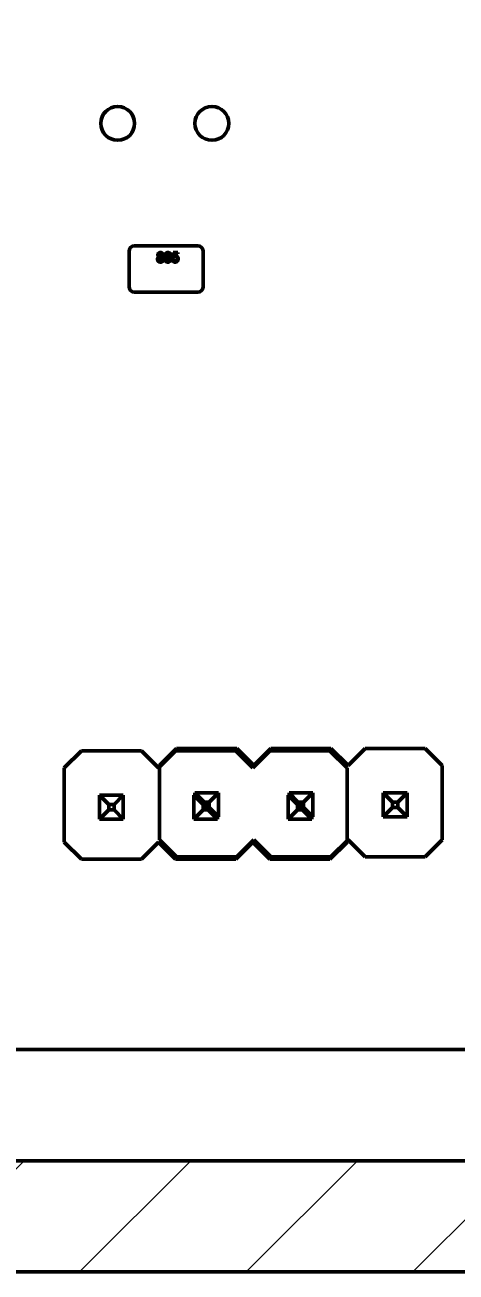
# Model space of a CAD drawing. Header units: millimetres. Extents: x 0 to 841, y 0 to 594.
# Drawn here: x 401.72 to 413.33, y 205.62 to 239.28 of the extents above; entities that cross this region are included whole.
import ezdxf

# ---------------------------------------------------------------- set-up
doc = ezdxf.new("R2010")
doc.units = ezdxf.units.MM
for name, color, linetype, lineweight in [('Dimension (ISO)', 7, 'Continuous', 25), ('Hatch (ISO)', 7, 'Continuous', 18), ('Visible (ISO)', 7, 'Continuous', 50)]:
    doc.layers.add(name, color=color, linetype=linetype, lineweight=lineweight)
doc.styles.add('Note Text (ISO)', font='tahoma.ttf')
doc.dimstyles.new('Default (ISO)', dxfattribs={"dimtxt": 3.5, "dimasz": 2.5, "dimexe": 3.175, "dimexo": 0, "dimgap": 0.762, "dimtad": 1, "dimrnd": 1e-08, "dimtxsty": 'Note Text (ISO)', "dimcen": 0.09, "dimdle": 10, "dimclrd": 256, "dimclre": 256, "dimclrt": 256, "dimadec": 0, "dimazin": 0, "dimtfac": 1.001486, "dimtmove": 0, "dimatfit": 3, "dimfxl": 1, "dimtolj": 1, "dimtzin": 0, "dimlwd": -1, "dimlwe": -1, "dimarcsym": 0})

# ---------------------------------------------------------------- blocks, each defined once
blk = doc.blocks.new('*D15')
at = {"layer": 'Defpoints', "color": 0, "transparency": 16777216}
for p in [(403.259, 321.832), (351.586, 205.621), (382.416, 205.621)]:
    blk.add_point(p, dxfattribs=at)
at = {"layer": 'Dimension (ISO)', "transparency": 16777216}
for p, q in [((403.259, 321.832), (348.411, 321.832)), ((351.586, 319.332), (351.586, 208.121)), ((382.416, 205.621), (348.411, 205.621))]:
    blk.add_line(p, q, dxfattribs=at)
for points in [[(351.169, 319.332), (352.003, 319.332), (351.586, 321.832)], [(351.169, 208.121), (352.003, 208.121), (351.586, 205.621)]]:
    blk.add_solid(points, dxfattribs=at)
at = {"layer": 'Dimension (ISO)', "transparency": 16777216, "insert": (346.381, 257.888), "char_height": 3.5, "attachment_point": 1, "rotation": 90, "style": 'Note Text (ISO)'}
blk.add_mtext('\\A1;116,21', dxfattribs=at)

msp = doc.modelspace()

# ---------------------------------------------------------------- hatches: boundary and pattern name
at = {"layer": 'Hatch (ISO)'}
h = msp.add_hatch(dxfattribs=at)
h.set_pattern_fill('ANSI31', color=256, scale=25.4, style=0)
h.set_pattern_definition([(45, (0, 0), (-2.245064, 2.245064), [])])
edge = h.paths.add_edge_path()
edge.add_ellipse((416.288, 307.621), major_axis=(-9.758, 2.186), ratio=1, start_angle=270, end_angle=282.6294)
edge.add_line((416.288, 317.621), (382.416, 317.621))
edge.add_ellipse((382.416, 312.621), major_axis=(-5, 0), ratio=1, start_angle=270, end_angle=360)
edge.add_line((377.416, 312.621), (377.416, 210.621))
edge.add_ellipse((382.416, 210.621), major_axis=(0, -5), ratio=1, start_angle=270, end_angle=360)
edge.add_line((382.416, 205.621), (416.288, 205.621))
edge.add_ellipse((416.288, 215.621), major_axis=(10, 0), ratio=1, start_angle=270, end_angle=282.6294)
edge.add_ellipse((445.416, 85.621), major_axis=(120.242, 26.942), ratio=1, start_angle=64.74122, end_angle=90, ccw=False)
edge.add_ellipse((474.544, 215.621), major_axis=(9.758, -2.186), ratio=1, start_angle=270, end_angle=282.6294)
edge.add_line((474.544, 205.621), (558.416, 205.621))
edge.add_ellipse((558.416, 210.621), major_axis=(5, 0), ratio=1, start_angle=270, end_angle=360)
edge.add_line((563.416, 210.621), (563.416, 312.621))
edge.add_ellipse((558.416, 312.621), major_axis=(0, 5), ratio=1, start_angle=270, end_angle=360)
edge.add_line((558.416, 317.621), (474.544, 317.621))
edge.add_ellipse((474.544, 307.621), major_axis=(-10, 0), ratio=1, start_angle=270, end_angle=282.6294)
edge.add_ellipse((445.416, 437.621), major_axis=(-120.242, -26.942), ratio=1, start_angle=64.74122, end_angle=90, ccw=False)
edge = h.paths.add_edge_path(flags=0)
edge.add_line((388.916, 208.621), (388.916, 210.621))
edge.add_ellipse((382.416, 210.621), major_axis=(0, 6.5), ratio=1, start_angle=270, end_angle=363.5049)
edge.add_line((382.019, 217.108), (380.416, 217.108))
edge.add_line((380.416, 217.108), (380.416, 221.814))
edge.add_spline(control_points=[(380.416, 221.814), (380.416, 222.421), (380.5, 223.145), (380.692, 224.324), (380.822, 224.956), (381.036, 226.225), (381.109, 226.863), (381.109, 228.037), (381.036, 228.675), (380.822, 229.944), (380.692, 230.576), (380.5, 231.755), (380.416, 232.479), (380.416, 233.086)], knot_values=[1.346639, 1.346639, 1.346639, 1.346639, 1.528836, 1.528836, 1.705012, 1.705012, 1.881187, 1.881187, 2.057362, 2.057362, 2.233538, 2.233538, 2.415734, 2.415734, 2.415734, 2.415734], degree=3, periodic=0)
edge.add_line((380.416, 233.086), (380.416, 241.621))
edge.add_ellipse((380.416, 244.121), major_axis=(2.5, 0), ratio=1, start_angle=270, end_angle=450)
edge.add_line((380.416, 246.621), (380.416, 276.621))
edge.add_ellipse((380.416, 279.121), major_axis=(2.5, 0), ratio=1, start_angle=270, end_angle=450)
edge.add_line((380.416, 281.621), (380.416, 306.121))
edge.add_line((380.416, 306.121), (382.489, 306.121))
edge.add_ellipse((382.416, 312.621), major_axis=(6.5, 0.073), ratio=1, start_angle=270, end_angle=359.355)
edge.add_line((388.916, 312.621), (388.916, 314.621))
edge.add_line((388.916, 314.621), (416.288, 314.621))
edge.add_ellipse((416.288, 307.621), major_axis=(7, 0), ratio=1, start_angle=77.3706, end_angle=90, ccw=False)
edge.add_ellipse((445.416, 437.621), major_axis=(123.169, -27.598), ratio=1, start_angle=270, end_angle=279.22446)
edge.add_ellipse((445.416, 311.397), major_axis=(-0.223, -7.497), ratio=1, start_angle=270, end_angle=453.4049)
edge.add_ellipse((445.416, 437.621), major_axis=(126.001, 7.497), ratio=1, start_angle=270, end_angle=279.22446)
edge.add_ellipse((474.544, 307.621), major_axis=(6.831, 1.531), ratio=1, start_angle=77.3706, end_angle=90, ccw=False)
edge.add_line((474.544, 314.621), (535.916, 314.621))
edge.add_ellipse((538.416, 314.621), major_axis=(0, -2.5), ratio=1, start_angle=270, end_angle=450)
edge.add_line((540.916, 314.621), (551.918, 314.621))
edge.add_line((551.918, 314.621), (551.918, 312.445))
edge.add_ellipse((558.416, 312.621), major_axis=(0.176, -6.498), ratio=1, start_angle=270, end_angle=359.0971)
edge.add_line((558.489, 306.121), (560.416, 306.121))
edge.add_line((560.416, 306.121), (560.416, 217.108))
edge.add_line((560.416, 217.108), (558.813, 217.108))
edge.add_ellipse((558.416, 210.621), major_axis=(-6.488, 0.397), ratio=1, start_angle=270, end_angle=361.9571)
edge.add_line((551.918, 210.796), (551.918, 208.621))
edge.add_line((551.918, 208.621), (540.916, 208.621))
edge.add_ellipse((538.416, 208.621), major_axis=(0, 2.5), ratio=1, start_angle=270, end_angle=450)
edge.add_line((535.916, 208.621), (474.544, 208.621))
edge.add_ellipse((474.544, 215.621), major_axis=(-7, 0), ratio=1, start_angle=77.3706, end_angle=90, ccw=False)
edge.add_ellipse((445.416, 85.621), major_axis=(-123.169, 27.598), ratio=1, start_angle=270, end_angle=279.22446)
edge.add_ellipse((445.416, 211.844), major_axis=(0.223, 7.497), ratio=1, start_angle=270, end_angle=453.4049)
edge.add_ellipse((445.416, 85.621), major_axis=(-126.001, -7.497), ratio=1, start_angle=270, end_angle=279.22446)
edge.add_ellipse((416.288, 215.621), major_axis=(-6.831, -1.531), ratio=1, start_angle=77.3706, end_angle=90, ccw=False)
edge.add_line((416.288, 208.621), (388.916, 208.621))
edge = h.paths.add_edge_path(flags=0)
edge.add_ellipse((557.666, 211.371), major_axis=(0, 2.172), ratio=1, start_angle=0, end_angle=360)
edge = h.paths.add_edge_path(flags=0)
edge.add_ellipse((557.666, 311.871), major_axis=(0, 2.172), ratio=1, start_angle=0, end_angle=360)
edge = h.paths.add_edge_path(flags=0)
edge.add_ellipse((383.166, 311.871), major_axis=(0, 2.172), ratio=1, start_angle=0, end_angle=360)
edge = h.paths.add_edge_path(flags=0)
edge.add_ellipse((383.166, 211.371), major_axis=(0, 2.172), ratio=1, start_angle=0, end_angle=360)
edge = h.paths.add_edge_path(flags=0)
edge.add_ellipse((445.416, 214.344), major_axis=(0, 2), ratio=1, start_angle=0, end_angle=360)
edge = h.paths.add_edge_path(flags=0)
edge.add_ellipse((445.416, 308.897), major_axis=(0, 2), ratio=1, start_angle=0, end_angle=360)

# ---------------------------------------------------------------- linework, layer by layer
at = {"layer": 'Visible (ISO)'}
for p, q in [((404.671, 233.317), (405.021, 233.317)), ((405.021, 233.317), (406.021, 233.317)), ((406.021, 233.317), (406.371, 233.317)), ((404.521, 232.217), (404.521, 233.167)), ((405.682, 232.949), (405.715, 232.952)), ((405.686, 233.002), (405.712, 233.133)), ((405.719, 232.998), (405.686, 233.002)), ((405.712, 233.133), (405.834, 233.133)), ((405.739, 233.1), (405.726, 233.034)), ((405.834, 233.1), (405.739, 233.1)), ((405.834, 233.133), (405.834, 233.1)), ((406.521, 233.167), (406.521, 232.217)), ((405.021, 232.067), (404.671, 232.067)), ((406.021, 232.067), (405.021, 232.067)), ((406.371, 232.067), (406.021, 232.067)), ((402.777, 219.225), (403.237, 219.685)), ((403.237, 219.685), (404.857, 219.685)), ((404.857, 219.685), (405.317, 219.225)), ((405.317, 219.225), (405.777, 219.685)), ((405.343, 219.288), (405.803, 219.748)), ((405.777, 219.685), (407.397, 219.685)), ((405.803, 219.748), (407.423, 219.748)), ((407.397, 219.685), (407.857, 219.225)), ((407.423, 219.748), (407.883, 219.288)), ((407.857, 219.225), (408.317, 219.685)), ((407.883, 219.288), (408.343, 219.748)), ((408.317, 219.685), (409.937, 219.685)), ((408.343, 219.748), (409.963, 219.748)), ((409.937, 219.685), (410.397, 219.225)), ((409.963, 219.748), (410.423, 219.288)), ((410.423, 219.288), (410.883, 219.748)), ((410.883, 219.748), (412.503, 219.748)), ((412.503, 219.748), (412.963, 219.288)), ((402.777, 219.225), (402.777, 217.225)), ((405.343, 219.288), (405.343, 217.288)), ((410.397, 217.225), (410.397, 219.225)), ((412.963, 217.288), (412.963, 219.288)), ((403.727, 217.845), (403.727, 218.485)), ((403.727, 218.485), (403.977, 218.235)), ((403.727, 218.485), (404.367, 218.485)), ((404.117, 218.235), (404.367, 218.485)), ((404.367, 218.485), (404.367, 217.845)), ((406.267, 217.845), (406.267, 218.485)), ((406.267, 218.485), (406.517, 218.235)), ((406.267, 218.485), (406.293, 218.485)), ((406.293, 218.485), (406.293, 218.548)), ((406.293, 218.548), (406.543, 218.298)), ((406.293, 218.548), (406.933, 218.548)), ((406.683, 218.298), (406.933, 218.548)), ((406.933, 218.548), (406.933, 217.908)), ((408.807, 217.845), (408.807, 218.485)), ((408.807, 218.485), (409.057, 218.235)), ((408.807, 218.485), (408.833, 218.485)), ((408.833, 218.485), (408.833, 218.548)), ((408.833, 218.548), (409.083, 218.298)), ((408.833, 218.548), (409.473, 218.548)), ((409.223, 218.298), (409.473, 218.548)), ((409.473, 218.548), (409.473, 217.908)), ((411.373, 217.908), (411.373, 218.548)), ((411.373, 218.548), (411.623, 218.298)), ((411.373, 218.548), (412.013, 218.548)), ((411.763, 218.298), (412.013, 218.548)), ((412.013, 218.548), (412.013, 217.908)), ((403.977, 218.235), (403.977, 218.095)), ((403.977, 218.235), (404.117, 218.235)), ((404.117, 218.235), (404.117, 218.095)), ((406.517, 218.235), (406.657, 218.235)), ((406.517, 218.095), (406.517, 218.235)), ((406.543, 218.298), (406.543, 218.158)), ((406.543, 218.298), (406.683, 218.298)), ((406.543, 218.158), (406.683, 218.158)), ((406.657, 218.235), (406.657, 218.095)), ((406.683, 218.298), (406.683, 218.158)), ((406.683, 218.158), (406.933, 217.908)), ((409.057, 218.235), (409.197, 218.235)), ((409.057, 218.095), (409.057, 218.235)), ((409.083, 218.298), (409.223, 218.298)), ((409.083, 218.158), (409.083, 218.298)), ((409.083, 218.158), (409.223, 218.158)), ((409.197, 218.235), (409.197, 218.095)), ((409.223, 218.298), (409.223, 218.158)), ((409.223, 218.158), (409.473, 217.908)), ((411.373, 217.908), (411.623, 218.158)), ((411.623, 218.298), (411.763, 218.298)), ((411.623, 218.158), (411.623, 218.298)), ((411.623, 218.158), (411.763, 218.158)), ((411.763, 218.298), (411.763, 218.158)), ((411.763, 218.158), (412.013, 217.908)), ((403.727, 217.845), (403.977, 218.095)), ((404.367, 217.845), (403.727, 217.845)), ((403.977, 218.095), (404.117, 218.095)), ((404.117, 218.095), (404.367, 217.845)), ((406.267, 217.845), (406.517, 218.095)), ((406.907, 217.845), (406.267, 217.845)), ((406.517, 218.095), (406.657, 218.095)), ((406.657, 218.095), (406.907, 217.845)), ((406.907, 217.908), (406.907, 217.845)), ((406.933, 217.908), (406.907, 217.908)), ((408.807, 217.845), (409.057, 218.095)), ((409.447, 217.845), (408.807, 217.845)), ((409.057, 218.095), (409.197, 218.095)), ((409.197, 218.095), (409.447, 217.845)), ((409.447, 217.908), (409.447, 217.845)), ((409.473, 217.908), (409.447, 217.908)), ((412.013, 217.908), (411.373, 217.908)), ((403.237, 216.765), (402.777, 217.225)), ((405.317, 217.225), (404.857, 216.765)), ((405.777, 216.765), (405.317, 217.225)), ((405.803, 216.828), (405.343, 217.288)), ((407.857, 217.225), (407.397, 216.765)), ((407.883, 217.288), (407.423, 216.828)), ((408.317, 216.765), (407.857, 217.225)), ((408.343, 216.828), (407.883, 217.288)), ((410.397, 217.225), (409.937, 216.765)), ((410.423, 217.288), (409.963, 216.828)), ((410.883, 216.828), (410.423, 217.288)), ((412.963, 217.288), (412.503, 216.828)), ((407.423, 216.828), (405.803, 216.828)), ((409.963, 216.828), (408.343, 216.828)), ((412.503, 216.828), (410.883, 216.828)), ((404.857, 216.765), (403.237, 216.765)), ((407.397, 216.765), (405.777, 216.765)), ((409.937, 216.765), (408.317, 216.765)), ((425.416, 211.621), (390.416, 211.621)), ((416.288, 208.621), (388.916, 208.621)), ((382.416, 205.621), (416.288, 205.621))]:
    msp.add_line(p, q, dxfattribs=at)
for centre in [(404.215, 236.621), (406.755, 236.621)]:
    msp.add_circle(centre, 0.457, dxfattribs=at)
for centre, start, end in [((404.671, 233.167), 90, 180), ((406.371, 233.167), 0, 90), ((404.671, 232.217), 180, 270), ((406.371, 232.217), 270, 0)]:
    msp.add_arc(centre, 0.15, start, end, dxfattribs=at)
for points, knots in [([(405.287, 232.955), (405.287, 232.957), (405.287, 232.962), (405.288, 232.967), (405.289, 232.973), (405.29, 232.978), (405.292, 232.984), (405.294, 232.989), (405.297, 232.993), (405.3, 232.998), (405.303, 233.002), (405.307, 233.005), (405.311, 233.009), (405.315, 233.012), (405.32, 233.015), (405.325, 233.017), (405.33, 233.019), (405.334, 233.02), (405.336, 233.021)], [0, 0, 0, 0, 0.069834, 0.137027, 0.201482, 0.26454, 0.325973, 0.386386, 0.445761, 0.505612, 0.565114, 0.62475, 0.684179, 0.744219, 0.805179, 0.868395, 0.933204, 1, 1, 1, 1]), ([(405.37, 232.876), (405.367, 232.877), (405.361, 232.877), (405.352, 232.878), (405.344, 232.88), (405.336, 232.882), (405.329, 232.885), (405.322, 232.889), (405.316, 232.894), (405.31, 232.899), (405.305, 232.905), (405.3, 232.911), (405.296, 232.918), (405.293, 232.924), (405.29, 232.932), (405.289, 232.939), (405.287, 232.947), (405.287, 232.953), (405.287, 232.955)], [0, 0, 0, 0, 0.070442, 0.138089, 0.203178, 0.266139, 0.327929, 0.38919, 0.450254, 0.512347, 0.573843, 0.633933, 0.69346, 0.752479, 0.812386, 0.87307, 0.935184, 1, 1, 1, 1]), ([(405.297, 233.072), (405.297, 233.074), (405.297, 233.079), (405.298, 233.085), (405.3, 233.091), (405.302, 233.097), (405.305, 233.103), (405.308, 233.108), (405.312, 233.113), (405.317, 233.118), (405.322, 233.122), (405.327, 233.126), (405.333, 233.129), (405.34, 233.132), (405.347, 233.134), (405.354, 233.136), (405.361, 233.136), (405.367, 233.137), (405.369, 233.137)], [0, 0, 0, 0, 0.062131, 0.121966, 0.18057, 0.238576, 0.296, 0.354359, 0.413781, 0.475098, 0.53728, 0.598918, 0.661235, 0.724322, 0.789217, 0.856397, 0.926508, 1, 1, 1, 1]), ([(405.336, 233.021), (405.333, 233.022), (405.327, 233.024), (405.319, 233.029), (405.312, 233.034), (405.307, 233.041), (405.302, 233.047), (405.299, 233.055), (405.298, 233.063), (405.297, 233.069), (405.297, 233.072)], [0, 0, 0, 0, 0.145359, 0.278702, 0.403602, 0.521669, 0.637521, 0.753704, 0.873213, 1, 1, 1, 1]), ([(405.369, 233.005), (405.367, 233.005), (405.363, 233.005), (405.358, 233.004), (405.353, 233.003), (405.349, 233.001), (405.344, 233), (405.34, 232.997), (405.336, 232.994), (405.333, 232.991), (405.33, 232.987), (405.327, 232.984), (405.325, 232.98), (405.323, 232.975), (405.322, 232.971), (405.321, 232.966), (405.32, 232.961), (405.32, 232.958), (405.32, 232.956)], [0, 0, 0, 0, 0.070952, 0.139089, 0.20356, 0.266424, 0.327517, 0.387861, 0.447899, 0.508819, 0.569482, 0.629036, 0.688378, 0.748068, 0.80863, 0.870231, 0.933683, 1, 1, 1, 1]), ([(405.32, 232.956), (405.32, 232.954), (405.32, 232.95), (405.321, 232.943), (405.323, 232.937), (405.325, 232.931), (405.328, 232.925), (405.332, 232.92), (405.338, 232.916), (405.343, 232.913), (405.35, 232.91), (405.356, 232.908), (405.363, 232.906), (405.368, 232.906), (405.37, 232.906)], [0, 0, 0, 0, 0.079823, 0.159857, 0.239733, 0.321365, 0.402584, 0.483266, 0.566017, 0.653071, 0.741856, 0.828591, 0.914281, 1, 1, 1, 1]), ([(405.37, 233.107), (405.368, 233.107), (405.365, 233.107), (405.361, 233.106), (405.357, 233.106), (405.353, 233.104), (405.349, 233.103), (405.346, 233.101), (405.343, 233.099), (405.34, 233.096), (405.336, 233.091), (405.333, 233.085), (405.33, 233.079), (405.33, 233.074), (405.33, 233.072)], [0, 0, 0, 0, 0.076236, 0.148618, 0.218239, 0.284252, 0.348258, 0.410656, 0.472862, 0.534195, 0.653476, 0.767767, 0.881713, 1, 1, 1, 1]), ([(405.33, 233.072), (405.33, 233.069), (405.33, 233.064), (405.332, 233.057), (405.336, 233.05), (405.339, 233.046), (405.343, 233.042), (405.346, 233.04), (405.349, 233.039), (405.353, 233.037), (405.357, 233.036), (405.361, 233.035), (405.365, 233.035), (405.368, 233.035), (405.37, 233.035)], [0, 0, 0, 0, 0.127394, 0.246182, 0.361268, 0.47714, 0.536327, 0.595672, 0.656619, 0.718836, 0.783582, 0.851588, 0.923927, 1, 1, 1, 1]), ([(405.369, 233.137), (405.372, 233.137), (405.377, 233.136), (405.385, 233.136), (405.392, 233.134), (405.399, 233.132), (405.405, 233.129), (405.411, 233.126), (405.417, 233.122), (405.422, 233.118), (405.427, 233.113), (405.431, 233.108), (405.434, 233.102), (405.437, 233.096), (405.439, 233.09), (405.441, 233.084), (405.442, 233.078), (405.442, 233.073), (405.442, 233.071)], [0, 0, 0, 0, 0.073201, 0.142587, 0.209625, 0.274883, 0.337931, 0.400462, 0.462501, 0.525005, 0.586689, 0.646813, 0.705215, 0.762881, 0.820728, 0.879295, 0.938511, 1, 1, 1, 1]), ([(405.419, 232.955), (405.419, 232.957), (405.419, 232.96), (405.418, 232.965), (405.417, 232.97), (405.416, 232.975), (405.414, 232.979), (405.412, 232.983), (405.409, 232.987), (405.406, 232.991), (405.402, 232.994), (405.398, 232.997), (405.394, 233), (405.39, 233.001), (405.385, 233.003), (405.38, 233.004), (405.374, 233.005), (405.371, 233.005), (405.369, 233.005)], [0, 0, 0, 0, 0.066616, 0.130424, 0.192671, 0.252969, 0.31288, 0.3722, 0.431927, 0.492422, 0.552771, 0.613262, 0.673556, 0.73432, 0.796858, 0.861769, 0.928863, 1, 1, 1, 1]), ([(405.409, 233.07), (405.409, 233.073), (405.409, 233.078), (405.407, 233.085), (405.403, 233.091), (405.4, 233.096), (405.396, 233.099), (405.393, 233.101), (405.39, 233.103), (405.386, 233.104), (405.382, 233.106), (405.378, 233.106), (405.374, 233.107), (405.371, 233.107), (405.37, 233.107)], [0, 0, 0, 0, 0.123386, 0.241435, 0.357449, 0.476714, 0.53789, 0.59927, 0.660352, 0.723007, 0.787876, 0.85536, 0.925373, 1, 1, 1, 1]), ([(405.37, 233.035), (405.371, 233.035), (405.374, 233.035), (405.379, 233.035), (405.383, 233.036), (405.387, 233.037), (405.39, 233.038), (405.393, 233.04), (405.396, 233.042), (405.4, 233.046), (405.404, 233.05), (405.407, 233.056), (405.409, 233.063), (405.409, 233.068), (405.409, 233.07)], [0, 0, 0, 0, 0.076843, 0.149839, 0.218379, 0.284997, 0.347658, 0.409847, 0.469936, 0.53042, 0.648752, 0.763775, 0.878749, 1, 1, 1, 1]), ([(405.452, 232.955), (405.452, 232.952), (405.452, 232.947), (405.451, 232.939), (405.449, 232.931), (405.446, 232.924), (405.443, 232.917), (405.439, 232.911), (405.435, 232.905), (405.429, 232.899), (405.423, 232.894), (405.417, 232.889), (405.41, 232.885), (405.403, 232.882), (405.395, 232.879), (405.387, 232.878), (405.379, 232.877), (405.373, 232.877), (405.37, 232.876)], [0, 0, 0, 0, 0.0636, 0.125297, 0.185569, 0.244698, 0.303717, 0.36292, 0.4233, 0.485177, 0.547083, 0.608525, 0.669965, 0.732299, 0.79565, 0.861055, 0.929122, 1, 1, 1, 1]), ([(405.37, 232.906), (405.372, 232.906), (405.375, 232.906), (405.381, 232.907), (405.386, 232.908), (405.39, 232.909), (405.395, 232.911), (405.399, 232.914), (405.403, 232.917), (405.406, 232.92), (405.409, 232.923), (405.412, 232.927), (405.414, 232.931), (405.416, 232.936), (405.417, 232.94), (405.418, 232.945), (405.419, 232.95), (405.419, 232.953), (405.419, 232.955)], [0, 0, 0, 0, 0.071837, 0.139558, 0.204923, 0.267827, 0.328547, 0.388755, 0.44803, 0.508601, 0.569321, 0.628512, 0.687493, 0.747078, 0.807703, 0.86971, 0.933428, 1, 1, 1, 1]), ([(405.442, 233.071), (405.442, 233.068), (405.442, 233.063), (405.44, 233.055), (405.437, 233.047), (405.433, 233.04), (405.427, 233.034), (405.421, 233.029), (405.413, 233.024), (405.407, 233.022), (405.404, 233.021)], [0, 0, 0, 0, 0.124835, 0.244778, 0.360989, 0.477964, 0.596922, 0.721591, 0.855098, 1, 1, 1, 1]), ([(405.404, 233.021), (405.406, 233.02), (405.41, 233.019), (405.415, 233.016), (405.42, 233.014), (405.425, 233.011), (405.429, 233.007), (405.433, 233.004), (405.437, 233), (405.44, 232.996), (405.443, 232.991), (405.445, 232.987), (405.447, 232.982), (405.449, 232.977), (405.45, 232.972), (405.451, 232.966), (405.452, 232.96), (405.452, 232.956), (405.452, 232.955)], [0, 0, 0, 0, 0.069013, 0.135236, 0.199611, 0.262419, 0.323723, 0.383765, 0.443773, 0.503795, 0.563823, 0.623484, 0.683469, 0.743591, 0.805727, 0.868616, 0.933278, 1, 1, 1, 1]), ([(405.485, 233.006), (405.485, 233.01), (405.485, 233.017), (405.485, 233.028), (405.486, 233.038), (405.487, 233.047), (405.488, 233.056), (405.49, 233.065), (405.492, 233.073), (405.494, 233.08), (405.496, 233.087), (405.499, 233.093), (405.502, 233.099), (405.505, 233.105), (405.509, 233.11), (405.513, 233.115), (405.517, 233.119), (405.521, 233.123), (405.526, 233.126), (405.531, 233.129), (405.536, 233.131), (405.542, 233.133), (405.548, 233.135), (405.554, 233.136), (405.561, 233.137), (405.565, 233.137), (405.567, 233.137)], [0, 0, 0, 0, 0.063114, 0.123615, 0.180974, 0.235261, 0.287101, 0.336031, 0.382382, 0.426334, 0.468211, 0.50825, 0.546628, 0.58365, 0.618994, 0.653583, 0.687156, 0.720422, 0.75323, 0.78626, 0.819504, 0.853545, 0.888308, 0.923996, 0.96135, 1, 1, 1, 1]), ([(405.51, 232.901), (405.508, 232.904), (405.504, 232.91), (405.499, 232.921), (405.494, 232.932), (405.491, 232.945), (405.488, 232.958), (405.486, 232.973), (405.485, 232.989), (405.485, 233.001), (405.485, 233.006)], [0, 0, 0, 0, 0.097421, 0.200886, 0.311172, 0.429798, 0.55774, 0.694715, 0.84213, 1, 1, 1, 1]), ([(405.533, 233.089), (405.531, 233.087), (405.529, 233.083), (405.526, 233.076), (405.523, 233.067), (405.521, 233.057), (405.52, 233.046), (405.519, 233.034), (405.518, 233.021), (405.518, 233.011), (405.518, 233.007)], [0, 0, 0, 0, 0.083888, 0.177154, 0.282514, 0.3994, 0.529491, 0.672802, 0.829536, 1, 1, 1, 1]), ([(405.518, 233.007), (405.518, 233.002), (405.518, 232.992), (405.519, 232.979), (405.52, 232.966), (405.521, 232.956), (405.523, 232.946), (405.526, 232.938), (405.528, 232.931), (405.532, 232.925), (405.536, 232.921), (405.539, 232.917), (405.544, 232.914), (405.548, 232.911), (405.552, 232.909), (405.557, 232.907), (405.562, 232.906), (405.565, 232.906), (405.567, 232.906)], [0, 0, 0, 0, 0.118406, 0.226654, 0.324092, 0.411705, 0.489026, 0.556909, 0.616233, 0.667349, 0.713512, 0.757697, 0.799493, 0.839976, 0.879886, 0.919149, 0.959227, 1, 1, 1, 1]), ([(405.567, 233.107), (405.565, 233.107), (405.562, 233.107), (405.557, 233.106), (405.552, 233.105), (405.548, 233.103), (405.544, 233.1), (405.54, 233.097), (405.536, 233.094), (405.534, 233.091), (405.533, 233.089)], [0, 0, 0, 0, 0.127665, 0.251739, 0.372753, 0.492147, 0.61407, 0.737197, 0.865607, 1, 1, 1, 1]), ([(405.567, 233.137), (405.57, 233.137), (405.577, 233.136), (405.586, 233.135), (405.595, 233.132), (405.604, 233.129), (405.611, 233.124), (405.618, 233.118), (405.624, 233.112), (405.629, 233.105), (405.634, 233.096), (405.637, 233.087), (405.641, 233.077), (405.643, 233.068), (405.645, 233.061), (405.646, 233.054), (405.647, 233.048), (405.648, 233.04), (405.649, 233.033), (405.649, 233.024), (405.649, 233.016), (405.649, 233.01), (405.649, 233.006)], [0, 0, 0, 0, 0.056724, 0.111437, 0.164368, 0.216435, 0.267641, 0.31736, 0.367473, 0.41821, 0.471404, 0.527966, 0.588061, 0.652134, 0.686345, 0.723264, 0.76261, 0.804739, 0.84943, 0.896711, 0.94689, 1, 1, 1, 1]), ([(405.617, 233.007), (405.617, 233.011), (405.616, 233.021), (405.616, 233.034), (405.615, 233.046), (405.613, 233.057), (405.611, 233.066), (405.609, 233.074), (405.606, 233.081), (405.603, 233.087), (405.599, 233.092), (405.595, 233.096), (405.591, 233.099), (405.587, 233.102), (405.582, 233.104), (405.577, 233.106), (405.572, 233.107), (405.569, 233.107), (405.567, 233.107)], [0, 0, 0, 0, 0.115629, 0.221541, 0.317048, 0.403151, 0.480181, 0.547649, 0.607036, 0.658652, 0.705723, 0.749804, 0.792587, 0.833874, 0.874768, 0.915223, 0.956881, 1, 1, 1, 1]), ([(405.567, 232.906), (405.569, 232.906), (405.572, 232.906), (405.577, 232.907), (405.582, 232.909), (405.586, 232.911), (405.591, 232.914), (405.595, 232.917), (405.599, 232.921), (405.603, 232.925), (405.606, 232.931), (405.609, 232.938), (405.611, 232.946), (405.613, 232.956), (405.615, 232.967), (405.616, 232.979), (405.616, 232.992), (405.617, 233.002), (405.617, 233.007)], [0, 0, 0, 0, 0.040782, 0.08087, 0.120268, 0.160187, 0.20046, 0.242265, 0.286459, 0.332952, 0.384431, 0.443389, 0.511681, 0.58902, 0.676245, 0.773705, 0.881568, 1, 1, 1, 1]), ([(405.649, 233.006), (405.649, 233.003), (405.649, 232.996), (405.649, 232.985), (405.648, 232.975), (405.647, 232.966), (405.646, 232.957), (405.644, 232.949), (405.643, 232.941), (405.64, 232.933), (405.638, 232.926), (405.635, 232.92), (405.632, 232.914), (405.629, 232.908), (405.626, 232.903), (405.622, 232.899), (405.618, 232.894), (405.613, 232.891), (405.608, 232.887), (405.603, 232.884), (405.598, 232.882), (405.593, 232.88), (405.587, 232.878), (405.58, 232.877), (405.574, 232.877), (405.569, 232.877), (405.567, 232.876)], [0, 0, 0, 0, 0.062874, 0.122837, 0.179657, 0.23396, 0.285595, 0.334513, 0.380905, 0.424895, 0.466529, 0.506488, 0.545032, 0.581831, 0.617448, 0.652067, 0.68588, 0.719175, 0.752182, 0.78524, 0.818656, 0.852548, 0.887626, 0.923635, 0.961022, 1, 1, 1, 1]), ([(405.762, 232.876), (405.759, 232.877), (405.754, 232.877), (405.746, 232.878), (405.739, 232.879), (405.731, 232.881), (405.725, 232.884), (405.718, 232.888), (405.712, 232.892), (405.707, 232.896), (405.702, 232.901), (405.697, 232.907), (405.693, 232.913), (405.69, 232.919), (405.687, 232.926), (405.685, 232.933), (405.683, 232.941), (405.683, 232.946), (405.682, 232.949)], [0, 0, 0, 0, 0.069298, 0.135561, 0.199671, 0.261716, 0.322662, 0.382907, 0.443032, 0.503501, 0.563724, 0.62398, 0.683629, 0.743848, 0.805192, 0.867649, 0.932778, 1, 1, 1, 1]), ([(405.715, 232.952), (405.716, 232.95), (405.716, 232.947), (405.718, 232.942), (405.719, 232.937), (405.721, 232.932), (405.723, 232.928), (405.725, 232.924), (405.728, 232.921), (405.731, 232.918), (405.734, 232.915), (405.737, 232.913), (405.741, 232.911), (405.745, 232.909), (405.749, 232.908), (405.753, 232.907), (405.758, 232.906), (405.761, 232.906), (405.762, 232.906)], [0, 0, 0, 0, 0.077361, 0.15048, 0.219977, 0.286681, 0.349678, 0.41068, 0.469427, 0.526756, 0.583142, 0.638824, 0.695263, 0.752696, 0.810849, 0.871356, 0.934436, 1, 1, 1, 1]), ([(405.763, 233.021), (405.76, 233.021), (405.755, 233.021), (405.748, 233.02), (405.742, 233.018), (405.736, 233.015), (405.731, 233.012), (405.726, 233.008), (405.722, 233.003), (405.72, 233), (405.719, 232.998)], [0, 0, 0, 0, 0.14786, 0.283561, 0.412369, 0.534236, 0.652692, 0.768663, 0.883652, 1, 1, 1, 1]), ([(405.726, 233.034), (405.728, 233.035), (405.731, 233.038), (405.737, 233.041), (405.742, 233.044), (405.748, 233.047), (405.754, 233.049), (405.76, 233.05), (405.766, 233.051), (405.77, 233.051), (405.772, 233.051)], [0, 0, 0, 0, 0.136729, 0.268515, 0.395529, 0.52, 0.640496, 0.761236, 0.880107, 1, 1, 1, 1]), ([(405.762, 232.906), (405.764, 232.906), (405.768, 232.906), (405.774, 232.907), (405.779, 232.908), (405.784, 232.91), (405.789, 232.912), (405.793, 232.915), (405.797, 232.919), (405.8, 232.922), (405.804, 232.927), (405.806, 232.931), (405.809, 232.936), (405.811, 232.942), (405.812, 232.947), (405.813, 232.953), (405.814, 232.959), (405.814, 232.964), (405.814, 232.966)], [0, 0, 0, 0, 0.065801, 0.128677, 0.188676, 0.247598, 0.304849, 0.361786, 0.419523, 0.478682, 0.53877, 0.598799, 0.660184, 0.722952, 0.787993, 0.855404, 0.926153, 1, 1, 1, 1]), ([(405.814, 232.966), (405.814, 232.968), (405.814, 232.972), (405.813, 232.978), (405.812, 232.984), (405.811, 232.989), (405.809, 232.994), (405.807, 232.998), (405.804, 233.003), (405.801, 233.007), (405.798, 233.01), (405.794, 233.013), (405.79, 233.016), (405.785, 233.018), (405.78, 233.019), (405.774, 233.021), (405.769, 233.021), (405.765, 233.021), (405.763, 233.021)], [0, 0, 0, 0, 0.072866, 0.141887, 0.207453, 0.270438, 0.331641, 0.390108, 0.448069, 0.505503, 0.562488, 0.619084, 0.676416, 0.735452, 0.796241, 0.860406, 0.928305, 1, 1, 1, 1]), ([(405.772, 233.051), (405.774, 233.051), (405.779, 233.051), (405.787, 233.05), (405.794, 233.048), (405.801, 233.045), (405.808, 233.042), (405.814, 233.038), (405.82, 233.033), (405.825, 233.028), (405.83, 233.022), (405.835, 233.015), (405.839, 233.008), (405.842, 233.001), (405.844, 232.993), (405.846, 232.985), (405.847, 232.977), (405.847, 232.971), (405.847, 232.968)], [0, 0, 0, 0, 0.061997, 0.122088, 0.181375, 0.239508, 0.297836, 0.35688, 0.417282, 0.47964, 0.5425, 0.604962, 0.666991, 0.730216, 0.794173, 0.860458, 0.928578, 1, 1, 1, 1]), ([(405.847, 232.968), (405.847, 232.965), (405.847, 232.959), (405.846, 232.951), (405.844, 232.943), (405.842, 232.935), (405.839, 232.928), (405.836, 232.921), (405.832, 232.914), (405.829, 232.91), (405.827, 232.908)], [0, 0, 0, 0, 0.132462, 0.26165, 0.387547, 0.510782, 0.632675, 0.75466, 0.876523, 1, 1, 1, 1]), ([(405.567, 232.876), (405.564, 232.877), (405.558, 232.877), (405.55, 232.878), (405.542, 232.88), (405.535, 232.882), (405.528, 232.886), (405.521, 232.89), (405.515, 232.895), (405.512, 232.899), (405.51, 232.901)], [0, 0, 0, 0, 0.137903, 0.268873, 0.395178, 0.517089, 0.636743, 0.756222, 0.876628, 1, 1, 1, 1]), ([(405.827, 232.908), (405.825, 232.905), (405.821, 232.9), (405.815, 232.894), (405.807, 232.889), (405.799, 232.884), (405.791, 232.881), (405.782, 232.878), (405.772, 232.877), (405.766, 232.877), (405.762, 232.876)], [0, 0, 0, 0, 0.127893, 0.251579, 0.372793, 0.492778, 0.61359, 0.737809, 0.86618, 1, 1, 1, 1])]:
    msp.add_open_spline(points, degree=3, knots=knots, dxfattribs=at)

# ---------------------------------------------------------------- dimensions: what is measured, and where the dimension line sits
at = {"layer": 'Dimension (ISO)'}
dim = msp.add_linear_dim(base=(351.586, 205.621), p1=(403.259, 321.832), p2=(382.416, 205.621), angle=270, dimstyle='Default (ISO)', override={"dimgap": 0.762, "dimdec": 2, "dimtol": 0, "dimlim": 0, "dimtp": 0, "dimtm": 0, "dimtdec": 2, "dimtofl": 0, "dimatfit": 1}, dxfattribs=at)
dim.commit()
dim.dimension.update_dxf_attribs({"geometry": '*D15', "text_midpoint": (351.586, 264.726), "dimtype": 160})

doc.saveas('drawing.dxf')
